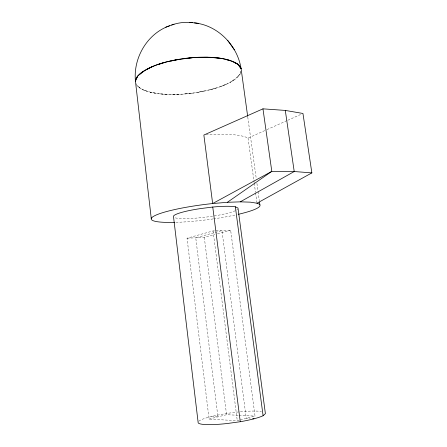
<?xml version="1.0" encoding="UTF-8"?>
<svg xmlns="http://www.w3.org/2000/svg" width="447" height="447" viewBox="0 0 447 447"><rect width="100%" height="100%" fill="white"/><g stroke="black" fill="none" stroke-linecap="round" stroke-linejoin="round"><path stroke-width="0.34" stroke-dasharray="2.23 1.68" d="M240.816 71.693L240.603 73.073M136.369 83.723L137.005 85.556C143.107 91.428 151.829 92.59 159.836 93.859C172.224 95.015 184.684 94.339 196.971 92.512C212.252 89.104 230.479 86.511 240.581 73.252L240.793 71.174M238.949 75.252L236.843 77.828M233.803 79.912L230.071 82.377M225.897 84.254L220.829 86.461M205.994 134.854A54.093 12.482 -7 0 1 248.046 138.089L266.351 129.881M266.982 129.602L287.175 120.539M287.807 120.26L301.691 114.03M215.806 88.025L209.738 89.864M239.206 420.225L237.279 420.722L209.09 419.074L187.036 238.195L213.079 230.926L230.663 230.244L255.041 416.101L239.843 420.057M187.036 238.195L204.307 237.407L214.851 234.541M217.482 233.826L230.663 230.244M209.09 419.074L226.562 414.704L238.368 415.28M204.162 91.043L197.445 92.412M191.634 93.149L184.645 93.987M178.917 94.239L172.028 94.49M166.692 94.239L160.294 93.881M239.061 415.313L255.041 416.101M211.409 416.52L217.912 416.867L195.752 237.798L221.958 230.579L246.252 418.386L250.124 418.593M155.673 93.132L150.142 92.166M146.527 90.942L142.241 89.4M139.905 87.752L137.201 85.707M247.761 117.008L256.26 178.582M256.924 183.426L257.975 191.037M258.07 191.729L259.31 200.72M248.046 138.089L253.795 179.906M253.885 180.594L254.17 182.65M254.265 183.331L255.488 192.244M255.583 192.931L256.902 202.525M213.079 230.926L237.279 420.722M204.307 237.407L226.562 414.704M240.587 73.252A53.271 17.707 -6.8 0 1 190.45 93.429A53.271 17.707 -6.8 0 1 136.989 85.567M234.915 215.068A54.825 7.728 -7.2 0 1 213.822 218.823M213.141 218.924A54.825 7.728 -7.2 0 1 175.246 222.371M237.726 209.285A32.642 4.593 -7.2 0 1 236.793 209.984M235.345 210.721A32.642 4.593 -7.2 0 1 203.111 217.449A32.642 4.593 -7.2 0 1 174.419 217.566M198.725 421.23A34.039 5.046 -7.8 0 1 226.925 413.464A34.039 5.046 -7.8 0 1 261.428 411.458"/><path stroke-width="0.67" d="M240.939 68.413L239.223 66.111M135.435 81.499L135.452 81.103C133.089 57.909 147.303 33.508 169.597 25.786M136.329 79.08L137.503 76.381M135.452 81.103L137.587 76.191C152.662 62.356 174.419 59.864 193.92 57.534C208.682 57.16 224.768 56.417 237.888 64.318L241.062 68.575A53.271 17.707 -6.8 0 0 186.321 58.25A53.271 17.707 -6.8 0 0 135.435 81.108L151.265 218.572M140 74.118L143.219 71.364M263.093 415.727L265.395 413.654L237.988 208.051L235.351 206.782A33.145 4.666 -7.2 0 0 212.761 207.039L200.927 208.531A32.642 4.593 -7.2 0 0 173.453 216.186L198.189 422.89A34.039 5.046 -7.8 0 0 227.909 423.426L240.257 421.722A34.559 5.124 -7.8 0 0 263.093 415.727L235.351 206.782M262.965 108.844L271.804 171.38L212.649 203.547L227.355 202.307L271.804 171.38L294.221 171.525L311.855 172.888L302.954 113.465L285.292 110.42L262.965 108.844L203.866 135.033L212.649 203.547A54.825 7.728 -7.2 0 0 154.88 215.627A54.825 7.728 -7.2 0 0 174.514 222.394M227.355 202.307L240.251 201.843L294.221 171.525L285.292 110.42M238.212 214.337A54.825 7.728 -7.2 0 0 256.997 203.212L311.855 172.888M147.298 69.201L152.41 66.597M171.659 25.043C178.224 22.635 185.421 21.825 192.366 22.646M165.787 27.172L174.067 24.166M157.813 64.726L164.479 62.491M170.81 61.066L178.509 59.401M185.248 58.557L193.35 57.602M199.926 57.406L207.743 57.244M240.251 201.843L250.348 202.161L256.997 203.212M252.706 418.733L253.997 418.8M213.621 57.708L220.527 58.322M194.49 22.903C217.991 25.3 237.508 45.538 241.062 68.575M189.774 22.35L198.557 23.373M225.243 59.395L230.713 60.719M233.954 62.284L237.631 64.184M234.39 49.835L227.652 40.364M241.084 68.575L247.666 116.315M259.5 202.105L259.886 204.871M212.761 207.039L240.257 421.722"/></g></svg>
